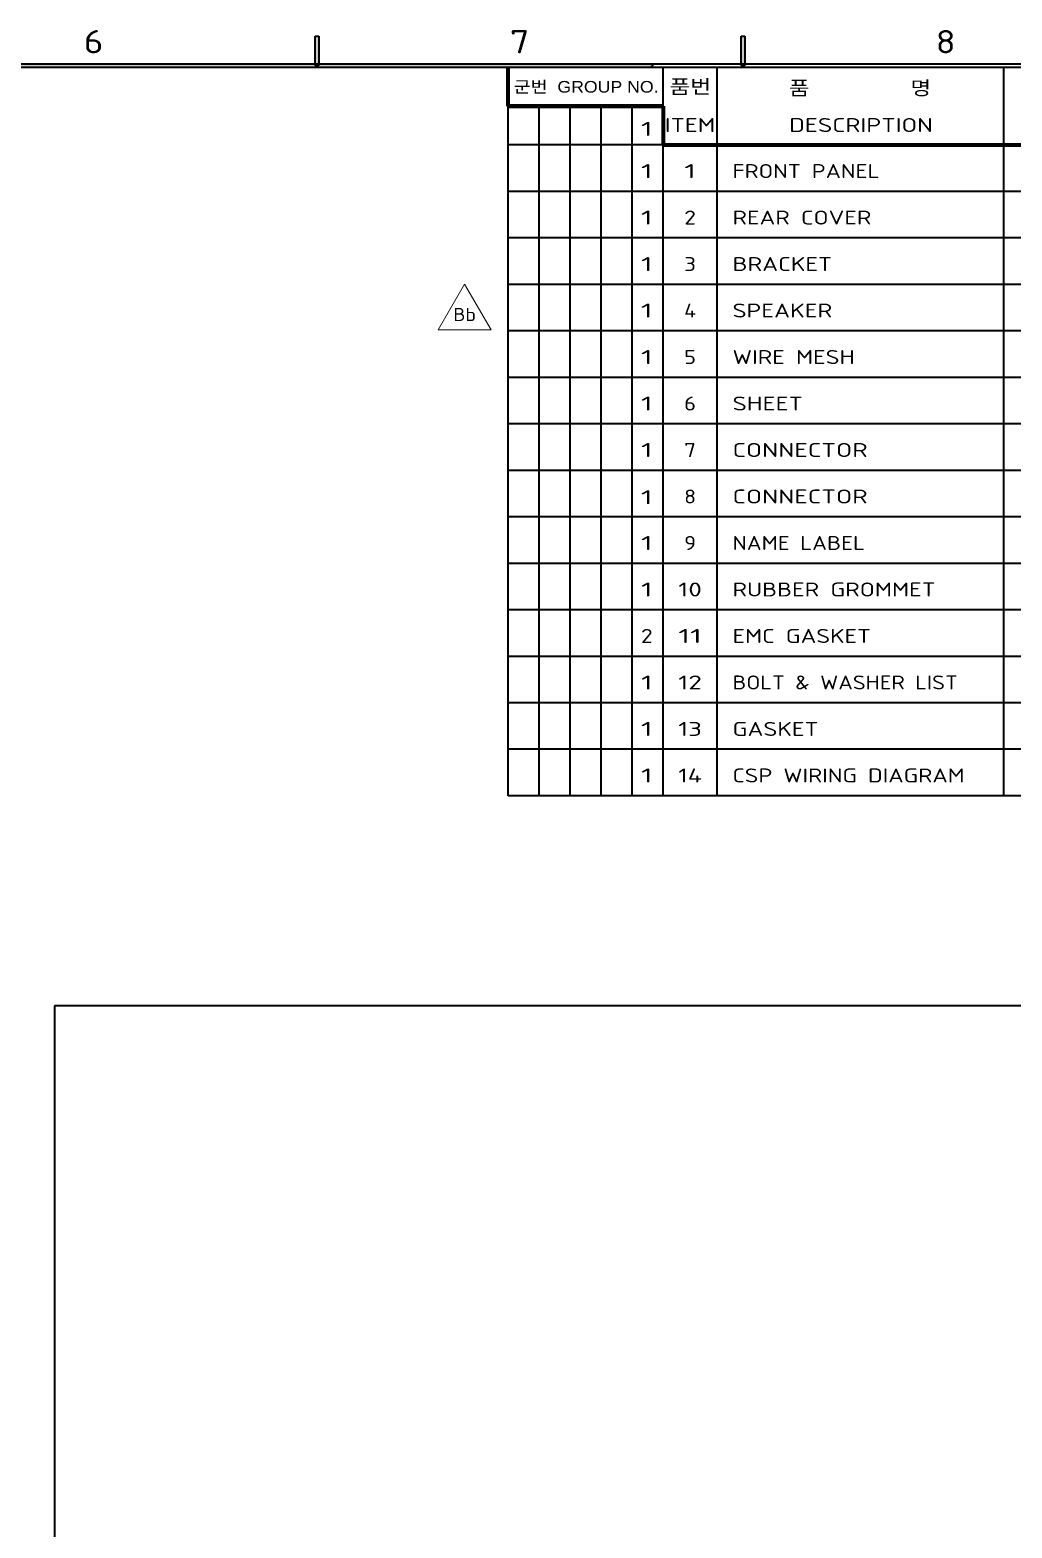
# Model space of a CAD drawing. Extents: x 23 to 587, y 4 to 413.
# Drawn here: x 329.7 to 456.5, y 218.3 to 411.6 of the extents above; entities that cross this region are included whole.
import ezdxf
from ezdxf.enums import TextEntityAlignment as Align

# ---------------------------------------------------------------- set-up
doc = ezdxf.new("R2010")
doc.units = 0
doc.layers.get('0').update_dxf_attribs({"lineweight": 13})
doc.layers.add('3', color=7, linetype='Continuous', lineweight=13)
doc.layers.add('5', color=7, linetype='Continuous', lineweight=13)
doc.styles.get("Standard").update_dxf_attribs({"font": 'isocp.shx'})
doc.styles.add('굴림', font='Gulim.ttf')

# ---------------------------------------------------------------- blocks, each defined once
blk = doc.blocks.new('BLOCK6501')
at = {"layer": '5', "color": 7, "lineweight": 13}
blk.add_text('ITEM', height=1.8, dxfattribs=at).set_placement((411.64, 398.43), (418.14, 398.43), align=Align.FIT)
blk = doc.blocks.new('BLOCK6502')
at = {"layer": '5', "color": 7, "lineweight": 13}
blk.add_text('DESCRIPTION', height=1.8, dxfattribs=at).set_placement((427.68, 398.43), (446.23, 398.43), align=Align.FIT)
blk = doc.blocks.new('BLOCK6515')
at = {"layer": '5', "color": 7, "lineweight": 13}
blk.add_text('FRONT PANEL', height=1.8, dxfattribs=at).set_placement((420.37, 392.49), (439.38, 392.49), align=Align.FIT)
blk = doc.blocks.new('BLOCK6516')
at = {"layer": '5', "color": 7, "lineweight": 13}
blk.add_text('1', height=1.8, dxfattribs=at).set_placement((414.13, 392.49), (415.66, 392.49), align=Align.FIT)
blk = doc.blocks.new('BLOCK6520')
at = {"layer": '3', "color": 7, "lineweight": 13}
blk.add_text('6', height=3, dxfattribs=at).set_placement((336.62, 408.59), (339.16, 408.59), align=Align.FIT)
blk = doc.blocks.new('BLOCK6521')
at = {"layer": '3', "color": 7, "lineweight": 13}
blk.add_text('7', height=3, dxfattribs=at).set_placement((391.62, 408.59), (394.16, 408.59), align=Align.FIT)
blk = doc.blocks.new('BLOCK6522')
at = {"layer": '3', "color": 7, "lineweight": 13}
blk.add_text('8', height=3, dxfattribs=at).set_placement((446.62, 408.59), (449.16, 408.59), align=Align.FIT)
blk = doc.blocks.new('BLOCK6544')
at = {"layer": '5', "color": 7, "lineweight": 13}
blk.add_text('1', height=1.8, dxfattribs=at).set_placement((408.54, 392.49), (410.07, 392.49), align=Align.FIT)
blk = doc.blocks.new('BLOCK6545')
at = {"layer": '5', "color": 7, "lineweight": 13}
blk.add_text('1', height=1.8, dxfattribs=at).set_placement((408.54, 397.94), (410.07, 397.94), align=Align.FIT)
blk = doc.blocks.new('BLOCK6546')
at = {"layer": '5', "color": 7, "lineweight": 13}
blk.add_text('1', height=1.8, dxfattribs=at).set_placement((408.54, 386.49), (410.07, 386.49), align=Align.FIT)
blk = doc.blocks.new('BLOCK6547')
at = {"layer": '5', "color": 7, "lineweight": 13}
blk.add_text('2', height=1.8, dxfattribs=at).set_placement((414.13, 386.49), (415.66, 386.49), align=Align.FIT)
blk = doc.blocks.new('BLOCK6548')
at = {"layer": '5', "color": 7, "lineweight": 13}
blk.add_text('REAR COVER', height=1.8, dxfattribs=at).set_placement((420.37, 386.49), (438.3, 386.49), align=Align.FIT)
blk = doc.blocks.new('BLOCK6550')
at = {"layer": '5', "color": 7, "lineweight": 13}
blk.add_text('1', height=1.8, dxfattribs=at).set_placement((408.54, 380.49), (410.07, 380.49), align=Align.FIT)
blk = doc.blocks.new('BLOCK6551')
at = {"layer": '5', "color": 7, "lineweight": 13}
blk.add_text('3', height=1.8, dxfattribs=at).set_placement((414.13, 380.49), (415.66, 380.49), align=Align.FIT)
blk = doc.blocks.new('BLOCK6552')
at = {"layer": '5', "color": 7, "lineweight": 13}
blk.add_text('BRACKET', height=1.8, dxfattribs=at).set_placement((420.37, 380.49), (433.22, 380.49), align=Align.FIT)
blk = doc.blocks.new('BLOCK6554')
at = {"layer": '5', "color": 7, "lineweight": 13}
blk.add_text('1', height=1.8, dxfattribs=at).set_placement((408.54, 374.49), (410.07, 374.49), align=Align.FIT)
blk = doc.blocks.new('BLOCK6555')
at = {"layer": '5', "color": 7, "lineweight": 13}
blk.add_text('4', height=1.8, dxfattribs=at).set_placement((414.13, 374.49), (415.66, 374.49), align=Align.FIT)
blk = doc.blocks.new('BLOCK6556')
at = {"layer": '5', "color": 7, "lineweight": 13}
blk.add_text('SPEAKER', height=1.8, dxfattribs=at).set_placement((420.37, 374.49), (433.25, 374.49), align=Align.FIT)
blk = doc.blocks.new('BLOCK6557')
at = {"layer": '5', "color": 7, "lineweight": 13}
blk.add_text('1', height=1.8, dxfattribs=at).set_placement((408.54, 368.49), (410.07, 368.49), align=Align.FIT)
blk = doc.blocks.new('BLOCK6558')
at = {"layer": '5', "color": 7, "lineweight": 13}
blk.add_text('5', height=1.8, dxfattribs=at).set_placement((414.13, 368.49), (415.66, 368.49), align=Align.FIT)
blk = doc.blocks.new('BLOCK6559')
at = {"layer": '5', "color": 7, "lineweight": 13}
blk.add_text('1', height=1.8, dxfattribs=at).set_placement((408.54, 362.49), (410.07, 362.49), align=Align.FIT)
blk = doc.blocks.new('BLOCK6560')
at = {"layer": '5', "color": 7, "lineweight": 13}
blk.add_text('6', height=1.8, dxfattribs=at).set_placement((414.13, 362.49), (415.66, 362.49), align=Align.FIT)
blk = doc.blocks.new('BLOCK6564')
at = {"layer": '5', "color": 7, "lineweight": 13}
blk.add_text('1', height=1.8, dxfattribs=at).set_placement((408.54, 344.49), (410.07, 344.49), align=Align.FIT)
blk = doc.blocks.new('BLOCK6565')
at = {"layer": '5', "color": 7, "lineweight": 13}
blk.add_text('9', height=1.8, dxfattribs=at).set_placement((414.13, 344.49), (415.66, 344.49), align=Align.FIT)
blk = doc.blocks.new('BLOCK6566')
at = {"layer": '5', "color": 7, "lineweight": 13}
blk.add_text('1', height=1.8, dxfattribs=at).set_placement((408.54, 338.49), (410.07, 338.49), align=Align.FIT)
blk = doc.blocks.new('BLOCK6567')
at = {"layer": '5', "color": 7, "lineweight": 13}
blk.add_text('10', height=1.8, dxfattribs=at).set_placement((413.37, 338.49), (416.42, 338.49), align=Align.FIT)
blk = doc.blocks.new('BLOCK6568')
at = {"layer": '5', "color": 7, "lineweight": 13}
blk.add_text('NAME LABEL', height=1.8, dxfattribs=at).set_placement((420.37, 344.49), (437.47, 344.49), align=Align.FIT)
blk = doc.blocks.new('BLOCK6569')
at = {"layer": '5', "color": 7, "lineweight": 13}
blk.add_text('RUBBER GROMMET', height=1.8, dxfattribs=at).set_placement((420.37, 338.49), (446.58, 338.49), align=Align.FIT)
blk = doc.blocks.new('BLOCK6572')
at = {"layer": '5', "color": 7, "lineweight": 13}
blk.add_text('CONNECTOR', height=1.8, dxfattribs=at).set_placement((420.37, 350.49), (437.82, 350.49), align=Align.FIT)
blk = doc.blocks.new('BLOCK6573')
at = {"layer": '5', "color": 7, "lineweight": 13}
blk.add_text('8', height=1.8, dxfattribs=at).set_placement((414.13, 350.49), (415.66, 350.49), align=Align.FIT)
blk = doc.blocks.new('BLOCK6574')
at = {"layer": '5', "color": 7, "lineweight": 13}
blk.add_text('1', height=1.8, dxfattribs=at).set_placement((408.54, 356.49), (410.07, 356.49), align=Align.FIT)
blk = doc.blocks.new('BLOCK6575')
at = {"layer": '5', "color": 7, "lineweight": 13}
blk.add_text('7', height=1.8, dxfattribs=at).set_placement((414.13, 356.49), (415.66, 356.49), align=Align.FIT)
blk = doc.blocks.new('BLOCK6576')
at = {"layer": '5', "color": 7, "lineweight": 13}
blk.add_text('CONNECTOR', height=1.8, dxfattribs=at).set_placement((420.37, 356.49), (437.82, 356.49), align=Align.FIT)
blk = doc.blocks.new('BLOCK6578')
at = {"layer": '5', "color": 7, "lineweight": 13}
blk.add_text('2', height=1.8, dxfattribs=at).set_placement((408.54, 332.49), (410.07, 332.49), align=Align.FIT)
blk = doc.blocks.new('BLOCK6579')
at = {"layer": '5', "color": 7, "lineweight": 13}
blk.add_text('11', height=1.8, dxfattribs=at).set_placement((413.37, 332.49), (416.42, 332.49), align=Align.FIT)
blk = doc.blocks.new('BLOCK6580')
at = {"layer": '5', "color": 7, "lineweight": 13}
blk.add_text('EMC GASKET', height=1.8, dxfattribs=at).set_placement((420.37, 332.49), (438.23, 332.49), align=Align.FIT)
blk = doc.blocks.new('BLOCK6583')
at = {"layer": '5', "color": 7, "lineweight": 13}
blk.add_text('1', height=1.8, dxfattribs=at).set_placement((408.54, 326.49), (410.07, 326.49), align=Align.FIT)
blk = doc.blocks.new('BLOCK6584')
at = {"layer": '5', "color": 7, "lineweight": 13}
blk.add_text('12', height=1.8, dxfattribs=at).set_placement((413.37, 326.49), (416.42, 326.49), align=Align.FIT)
blk = doc.blocks.new('BLOCK6585')
at = {"layer": '5', "color": 7, "lineweight": 13}
blk.add_text('BOLT & WASHER LIST', height=1.8, dxfattribs=at).set_placement((420.37, 326.49), (449.45, 326.49), align=Align.FIT)
blk = doc.blocks.new('BLOCK6587')
at = {"layer": '5', "color": 7, "lineweight": 13}
blk.add_text('1', height=1.8, dxfattribs=at).set_placement((408.54, 350.4), (410.07, 350.4), align=Align.FIT)
blk = doc.blocks.new('BLOCK6589')
at = {"layer": '5', "color": 7, "lineweight": 13}
blk.add_text('GASKET', height=1.8, dxfattribs=at).set_placement((420.37, 320.49), (431.47, 320.49), align=Align.FIT)
blk = doc.blocks.new('BLOCK6590')
at = {"layer": '5', "color": 7, "lineweight": 13}
blk.add_text('13', height=1.8, dxfattribs=at).set_placement((413.37, 320.49), (416.42, 320.49), align=Align.FIT)
blk = doc.blocks.new('BLOCK6591')
at = {"layer": '5', "color": 7, "lineweight": 13}
blk.add_text('1', height=1.8, dxfattribs=at).set_placement((408.54, 320.49), (410.07, 320.49), align=Align.FIT)
blk = doc.blocks.new('BLOCK6593')
at = {"layer": '5', "color": 7, "lineweight": 13}
blk.add_text('WIRE MESH', height=1.8, dxfattribs=at).set_placement((420.37, 368.49), (436.15, 368.49), align=Align.FIT)
blk = doc.blocks.new('BLOCK6594')
at = {"layer": '5', "color": 7, "lineweight": 13}
blk.add_text('14', height=1.8, dxfattribs=at).set_placement((413.37, 314.49), (416.42, 314.49), align=Align.FIT)
blk = doc.blocks.new('BLOCK6595')
at = {"layer": '5', "color": 7, "lineweight": 13}
blk.add_text('1', height=1.8, dxfattribs=at).set_placement((408.54, 314.49), (410.07, 314.49), align=Align.FIT)
blk = doc.blocks.new('BLOCK6597')
at = {"layer": '5', "color": 7, "lineweight": 13}
blk.add_text('SHEET', height=1.8, dxfattribs=at).set_placement((420.37, 362.49), (429.46, 362.49), align=Align.FIT)
blk = doc.blocks.new('BLOCK6599')
at = {"layer": '5', "color": 7, "lineweight": 13}
blk.add_text('CSP WIRING DIAGRAM', height=1.8, dxfattribs=at).set_placement((420.37, 314.49), (450.32, 314.49), align=Align.FIT)
blk = doc.blocks.new('BLOCK6620')
at = {"layer": '3', "color": 7, "lineweight": 5}
blk.add_solid([(410.24, 407.24), (409.76, 406.76), (30, 407.24), (30, 406.76)], dxfattribs=at)
blk = doc.blocks.new('BLOCK6702')
at = {"layer": '3', "color": 7, "lineweight": 5}
blk.add_solid([(366.49, 410.8), (366.97, 410.8), (366.49, 407), (366.97, 407)], dxfattribs=at)
blk = doc.blocks.new('BLOCK6703')
at = {"layer": '3', "color": 7, "lineweight": 5}
blk.add_solid([(421.49, 410.8), (421.97, 410.8), (421.49, 407), (421.97, 407)], dxfattribs=at)
blk = doc.blocks.new('BLOCK6962')
at = {"color": 1, "lineweight": 13}
blk.add_lwpolyline([(417.41, 464.73), (431.04, 464.73), (424.22, 476.53)], close=True, dxfattribs=at)
blk.add_text('Bb', height=3.4, dxfattribs=at).set_placement((421.32, 467.02), (427.13, 467.02), align=Align.FIT)

msp = doc.modelspace()

# ---------------------------------------------------------------- linework, layer by layer
at = {"color": 7, "lineweight": 35}
for p, q in [((391.4025, 312.7625), (391.4025, 406.7625)), ((411.4025, 312.7625), (411.4025, 406.7625)), ((418.4025, 312.7625), (418.4025, 406.7625)), ((455.4025, 312.7625), (455.4025, 406.7625)), ((395.4025, 312.7625), (395.4025, 401.7625)), ((399.4025, 312.7625), (399.4025, 401.7625)), ((403.4025, 312.7625), (403.4025, 401.7625)), ((407.4025, 312.7625), (407.4025, 401.7625)), ((579.7283, 396.7625), (391.4025, 396.7625)), ((579.7283, 390.7625), (391.4025, 390.7625)), ((579.7283, 384.7625), (391.4025, 384.7625)), ((579.7283, 378.7625), (391.4025, 378.7625)), ((579.7283, 372.7625), (391.4025, 372.7625)), ((579.7283, 366.7625), (391.4025, 366.7625)), ((579.7283, 360.7625), (391.4025, 360.7625)), ((579.7283, 354.7625), (391.4025, 354.7625)), ((579.7283, 348.7625), (391.4025, 348.7625)), ((579.7283, 342.7625), (391.4025, 342.7625)), ((579.7283, 336.7625), (391.4025, 336.7625)), ((579.7283, 330.7625), (391.4025, 330.7625)), ((579.7283, 324.7625), (391.4025, 324.7625)), ((579.7283, 318.7625), (391.4025, 318.7625)), ((579.7283, 312.7625), (391.4025, 312.7625)), ((577.1982, 285.6421), (332.822, 285.6421)), ((332.822, 285.6421), (332.822, 52.9058))]:
    msp.add_line(p, q, dxfattribs=at)
at = {"color": 7, "lineweight": 140, "ltscale": 0.125}
for p, q in [((391.4025, 401.7625), (391.4025, 406.7625)), ((411.4025, 401.7625), (411.4025, 396.7625))]:
    msp.add_line(p, q, dxfattribs=at)
at = {"color": 7, "lineweight": 100}
msp.add_line((411.4025, 401.7625), (391.4025, 401.7625), dxfattribs=at)
at = {"color": 7, "lineweight": 140, "ltscale": 0.5}
msp.add_line((391.4025, 401.7625), (411.4025, 401.7625), dxfattribs=at)
at = {"color": 7, "lineweight": 140}
msp.add_line((411.4025, 396.7625), (579.7283, 396.7625), dxfattribs=at)
at = {"layer": '3', "color": 7, "lineweight": 35, "ltscale": 0.095}
for p, q in [((366.4942, 407), (366.4942, 410.8)), ((366.9692, 410.8), (366.9692, 407)), ((421.4942, 407), (421.4942, 410.8)), ((421.9692, 410.8), (421.9692, 407))]:
    msp.add_line(p, q, dxfattribs=at)
at = {"layer": '3', "color": 7, "lineweight": 35, "ltscale": 0.011875}
for p, q in [((366.4942, 410.8), (366.9692, 410.8)), ((421.4942, 410.8), (421.9692, 410.8)), ((366.9692, 407), (366.4942, 407)), ((421.9692, 407), (421.4942, 407))]:
    msp.add_line(p, q, dxfattribs=at)
at = {"layer": '3', "color": 7, "lineweight": 35}
for p, q in [((30, 407.2375), (580.2033, 407.2375)), ((579.7283, 406.7625), (30, 406.7625))]:
    msp.add_line(p, q, dxfattribs=at)
at = {"layer": '3', "color": 7, "lineweight": 35, "ltscale": 0.016794}
for p, q in [((410.2375, 407.2375), (409.7625, 406.7625)), ((409.7625, 406.7625), (410.2375, 407.2375))]:
    msp.add_line(p, q, dxfattribs=at)

# ---------------------------------------------------------------- block references
at = {"lineweight": 0, "xscale": 0.5, "yscale": 0.5, "zscale": 0.5}
msp.add_blockref('BLOCK6962', (173.6746, 140.5185), dxfattribs=at)
at = {"layer": '3', "lineweight": 0}
for name in ['BLOCK6520', 'BLOCK6702', 'BLOCK6521', 'BLOCK6703', 'BLOCK6522', 'BLOCK6620']:
    msp.add_blockref(name, (0, 0), dxfattribs=at)
at = {"layer": '5', "lineweight": 0}
for name in ['BLOCK6501', 'BLOCK6502', 'BLOCK6545', 'BLOCK6544', 'BLOCK6516', 'BLOCK6515', 'BLOCK6546', 'BLOCK6547', 'BLOCK6548', 'BLOCK6550', 'BLOCK6551', 'BLOCK6552', 'BLOCK6554', 'BLOCK6555', 'BLOCK6556', 'BLOCK6557', 'BLOCK6558', 'BLOCK6593', 'BLOCK6559', 'BLOCK6560', 'BLOCK6597', 'BLOCK6574', 'BLOCK6575', 'BLOCK6576', 'BLOCK6587', 'BLOCK6573', 'BLOCK6572', 'BLOCK6564', 'BLOCK6565', 'BLOCK6568', 'BLOCK6566', 'BLOCK6567', 'BLOCK6569', 'BLOCK6578', 'BLOCK6579', 'BLOCK6580', 'BLOCK6583', 'BLOCK6584', 'BLOCK6585', 'BLOCK6591', 'BLOCK6590', 'BLOCK6589', 'BLOCK6595', 'BLOCK6594', 'BLOCK6599']:
    msp.add_blockref(name, (0, 0), dxfattribs=at)

# ---------------------------------------------------------------- texts
at = {"layer": '5', "color": 7, "lineweight": 13, "style": '굴림'}
for s, height, width, p, p2 in [('군번  GROUP NO.', 1.5, 1.095061, (392.1138, 403.5158), (410.8253, 403.5158)), ('품번', 1.8, 1.100096, (412.2185, 403.385), (417.6185, 403.385)), ('품                 명', 1.8, 0.975708, (427.6552, 403.2187), (446.0014, 403.2187))]:
    msp.add_text(s, height=height, dxfattribs=dict(at, width=width)).set_placement(p, p2, align=Align.FIT)

doc.saveas('drawing.dxf')
